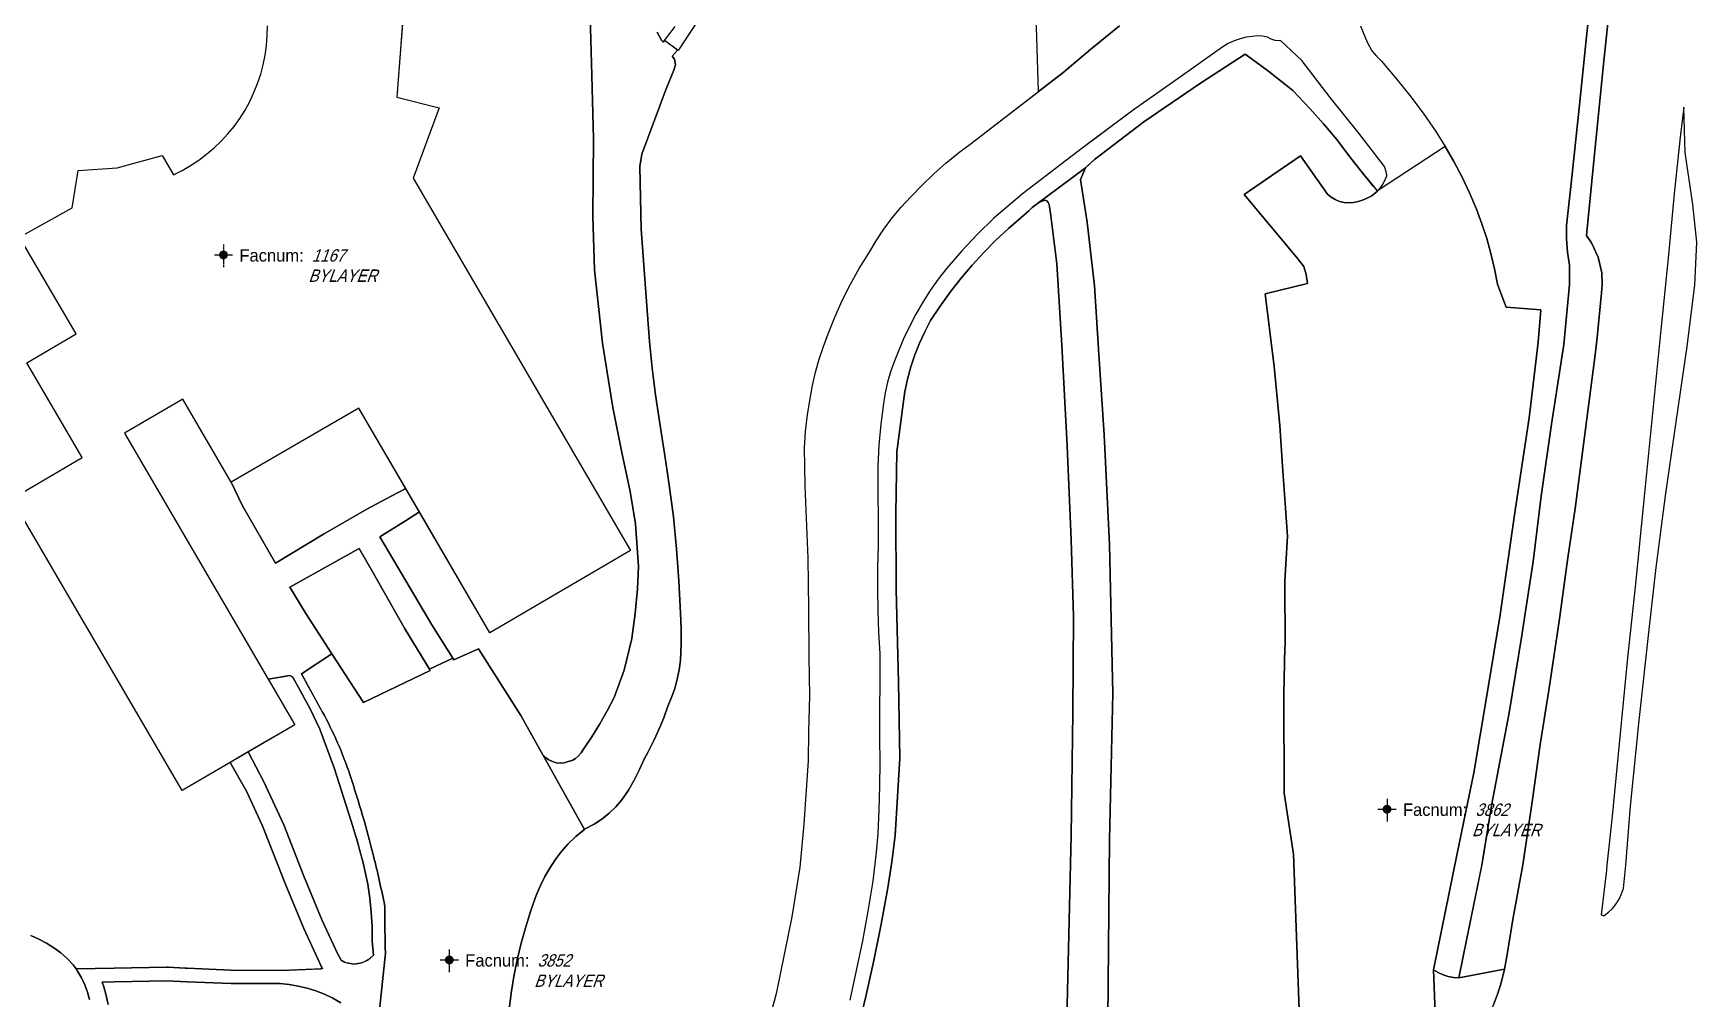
# Model space of a CAD drawing. Header units: inches. Extents: x 1273557 to 1282364, y 239587 to 246310.
# Drawn here: x 1278210 to 1278776, y 243956 to 244284 of the extents above; entities that cross this region are included whole.
import ezdxf
from ezdxf.enums import TextEntityAlignment as Align

# ---------------------------------------------------------------- set-up
doc = ezdxf.new("R2010")
doc.units = ezdxf.units.IN
doc.header["$MEASUREMENT"] = 0
doc.linetypes.add('DASHED2', pattern=[0.375, 0.25, -0.125])
doc.layers.add('BLDG-DATA', color=159, linetype='DASHED2', lineweight=30)
for name, color, linetype in [('BLDG-UW', 231, 'Continuous'), ('GRASS', 3, 'Continuous'), ('PATH', 253, 'Continuous'), ('PRKG-DATA', 255, 'Continuous'), ('PRKG-UW', 6, 'Continuous'), ('STREET-NONUW', 4, 'Continuous'), ('STREET-NONUW-ISLAND', 139, 'Continuous'), ('STREET-UW', 50, 'Continuous')]:
    doc.layers.add(name, color=color, linetype=linetype)
doc.styles.add('SS_LITE', font='FRABK.TTF', dxfattribs={"height": 16})

# ---------------------------------------------------------------- blocks, each defined once
blk = doc.blocks.new('*U1')
for p, q in [((-3.08, 0), (3.08, 0)), ((0, 3.55), (0, -4.2))]:
    blk.add_line(p, q)
at = {"const_width": 1.5}
blk.add_lwpolyline([(-0.75, 0, 1), (0.75, 0, 1)], format="xyb", close=True, dxfattribs=at)
at = {"layer": 'BLDG-DATA', "color": 1, "style": 'SS_LITE'}
blk.add_text('Facnum:', height=4.2, dxfattribs=at).set_placement((27.26, -2.25), align=Align.RIGHT)
at = {"layer": 'BLDG-DATA', "color": 7, "style": 'SS_LITE', "oblique": 20, "width": 0.9, "flags": 8}
for tag, p in [('FACNUM', (29.98, -2.25)), ('OBJECT', (28.84, -9.16))]:
    blk.add_attdef(tag, p, '', height=4.2, dxfattribs=at)
blk = doc.blocks.new('*U8')
for p, q in [((-3.08, 0), (3.08, 0)), ((0, 3.55), (0, -4.2))]:
    blk.add_line(p, q)
at = {"const_width": 1.5}
blk.add_lwpolyline([(-0.75, 0, 1), (0.75, 0, 1)], format="xyb", close=True, dxfattribs=at)
at = {"layer": 'PRKG-DATA', "color": 1, "style": 'SS_LITE'}
blk.add_text('Facnum:', height=4.2, dxfattribs=at).set_placement((27.26, -2.25), align=Align.RIGHT)
at = {"layer": 'PRKG-DATA', "color": 7, "style": 'SS_LITE', "oblique": 20, "width": 0.9, "flags": 8}
for tag, p in [('FACNUM', (29.98, -2.25)), ('OBJECT', (28.84, -9.16))]:
    blk.add_attdef(tag, p, '', height=4.2, dxfattribs=at)

msp = doc.modelspace()

# ---------------------------------------------------------------- linework, layer by layer
at = {"layer": 'BLDG-UW'}
msp.add_lwpolyline([(1278336.53, 244299.15), (1278333.67, 244262.26), (1278348.13, 244258.72), (1278339.28, 244234.72), (1278413.19, 244108.14), (1278365.36, 244080.21), (1278320.78, 244156.59), (1278277.34, 244131.43), (1278260.99, 244159.65), (1278241.15, 244148.04), (1278299, 244048.97), (1278260.77, 244026.65), (1278202.87, 244125.79), (1278226.76, 244139.75), (1278207.91, 244172.02), (1278224.69, 244181.83), (1278205.47, 244214.75), (1278223.32, 244224.68), (1278225.33, 244237.35), (1278238.59, 244238.23), (1278253.96, 244242.43), (1278257.73, 244235.93), (1278260.68, 244237.39), (1278263.57, 244239.04), (1278266.36, 244240.87), (1278269.03, 244242.88), (1278271.58, 244245.03), (1278273.98, 244247.34), (1278276.25, 244249.79), (1278278.36, 244252.37), (1278280.31, 244255.07), (1278282.1, 244257.89), (1278283.7, 244260.81), (1278285.13, 244263.83), (1278286.37, 244266.92), (1278287.42, 244270.09), (1278288.28, 244273.31), (1278288.94, 244276.58), (1278289.4, 244279.9), (1278289.66, 244283.22), (1278289.72, 244286.56)], dxfattribs=at)
at = {"layer": 'GRASS'}
for points in [[(1278454.57, 243927.48), (1278462.89, 243958.01), (1278468.15, 243983.61), (1278470.83, 244000.52), (1278472.22, 244015.18), (1278473.64, 244036.72), (1278473.82, 244046.7), (1278474.08, 244058.73), (1278473.91, 244072.13), (1278473.83, 244088.36), (1278473.54, 244105.62), (1278472.51, 244130.04), (1278472.27, 244143.04), (1278472.63, 244148.65), (1278473.29, 244154.25), (1278474.24, 244159.82), (1278475.06, 244164.32), (1278476.08, 244168.77), (1278477.3, 244173.18), (1278478.71, 244177.52), (1278480.32, 244181.79), (1278482.59, 244187.53), (1278485.12, 244193.17), (1278487.91, 244198.67), (1278490.94, 244204.05), (1278494.22, 244209.28), (1278496.63, 244213.41), (1278499.27, 244217.39), (1278502.13, 244221.23), (1278505.21, 244224.89), (1278508.48, 244228.38), (1278512.26, 244232.4), (1278516.22, 244236.24), (1278520.35, 244239.91), (1278524.63, 244243.4), (1278529.06, 244246.69), (1278551.84, 244264.24), (1278550.65, 244304.58)], [(1278661.37, 244286.59), (1278662.42, 244283.66), (1278663.67, 244280.82), (1278665.16, 244278.06), (1278666.71, 244276.25), (1278668.43, 244274.55), (1278673.34, 244268.78), (1278678.06, 244262.86), (1278682.6, 244256.8), (1278686.94, 244250.61), (1278690.12, 244245.57), (1278693.09, 244240.4), (1278695.85, 244235.12), (1278698.41, 244229.73), (1278700.74, 244224.25), (1278702.59, 244219.28), (1278704.23, 244214.23), (1278705.67, 244209.12), (1278706.89, 244203.94), (1278707.9, 244198.72), (1278710.06, 244193), (1278710.81, 244190.95), (1278722.63, 244189.98), (1278721.68, 244179.01), (1278718.71, 244153.32), (1278713.71, 244120.33), (1278708.78, 244086.31), (1278704.45, 244060.21), (1278699.84, 244032.58), (1278694.21, 244005.13), (1278686.15, 243965.66), (1278687.72, 243964.72), (1278689.38, 243963.97), (1278691.12, 243963.4), (1278692.91, 243963.04), (1278694.72, 243962.88), (1278696.26, 243970.17), (1278702.54, 244001.08), (1278702.94, 244003.33), (1278706.02, 244022.1), (1278711.9, 244053.03), (1278716.2, 244079.26), (1278716.9, 244083.79), (1278720.08, 244104.49), (1278722.72, 244126.7), (1278726.25, 244151.12), (1278730.42, 244178.16), (1278732.43, 244198.62), (1278732.43, 244205.15), (1278731.75, 244209.64), (1278731.41, 244214.17), (1278731.41, 244218.71), (1278732.89, 244232.97), (1278735.63, 244258.61), (1278737.93, 244280.69), (1278740, 244300)], [(1278336.45, 244298.06), (1278333.67, 244262.26), (1278348.13, 244258.72), (1278339.28, 244234.72), (1278413.19, 244108.14), (1278365.36, 244080.2), (1278341.38, 244121.3), (1278336.62, 244118.31), (1278327.9, 244112.84), (1278345.63, 244082.91), (1278352.72, 244071.57), (1278353.05, 244071.05), (1278361.49, 244074.78), (1278375.82, 244052.11), (1278383.29, 244038.75), (1278384.24, 244037.78), (1278385.36, 244036.99), (1278386.59, 244036.41), (1278387.91, 244036.05), (1278389.27, 244035.93), (1278390.62, 244036.05), (1278391.94, 244036.41), (1278393.29, 244036.76), (1278394.47, 244037.48), (1278395.52, 244038.38), (1278396.42, 244039.43), (1278397.14, 244040.61), (1278400, 244044.86), (1278402.7, 244049.22), (1278405.22, 244053.68), (1278407.59, 244058.26), (1278411.02, 244067.55), (1278413.64, 244078.29), (1278414.77, 244086.81), (1278415.54, 244095.18), (1278415.83, 244102.8), (1278414.85, 244117.27), (1278413, 244128.26), (1278410.19, 244141.5), (1278407.12, 244156.76), (1278403.63, 244178.67), (1278400.93, 244203.65), (1278400.33, 244221.82), (1278400.59, 244248.17), (1278399.95, 244269.63), (1278399.25, 244298.15)], [(1278436.6, 244289.13), (1278429.34, 244278.12), (1278429.18, 244278.23), (1278427.35, 244276.27), (1278428.14, 244275.19), (1278428.5, 244273.32), (1278427.9, 244271.51), (1278425.31, 244265.1), (1278416.95, 244242.97), (1278416.35, 244238.75), (1278416.77, 244217.43), (1278418.94, 244188.34), (1278419.64, 244179.25), (1278420.55, 244170.17), (1278421.67, 244161.12), (1278422.99, 244152.1), (1278425.43, 244136.77), (1278426.55, 244128.86), (1278427.79, 244119.68), (1278428.83, 244108.79), (1278429.6, 244097.86), (1278430.1, 244086.9), (1278430.42, 244081.57), (1278430.43, 244076.23), (1278430.13, 244070.9), (1278429.71, 244067.65), (1278429.06, 244064.44), (1278428.2, 244061.29), (1278427.11, 244058.21), (1278425.86, 244055.31), (1278424.47, 244051.35), (1278422.92, 244047.56), (1278421.19, 244043.86), (1278419.12, 244039.71), (1278417.78, 244037.28), (1278416.25, 244033.7), (1278414.45, 244030.15), (1278412.45, 244026.71), (1278410.23, 244023.4), (1278408.15, 244021.03), (1278405.87, 244018.86), (1278403.41, 244016.9), (1278400.79, 244015.16), (1278397.76, 244013.52), (1278394.56, 244010.97), (1278391.8, 244008.38), (1278389.61, 244005.78), (1278387.59, 244003.07), (1278385.73, 244000.25), (1278384.05, 243997.32), (1278382.54, 243994.3), (1278381.22, 243991.2), (1278379.26, 243985.75), (1278377.51, 243980.24), (1278375.97, 243974.67), (1278374.65, 243969.04), (1278373.53, 243963.37), (1278372.63, 243957.66), (1278369.64, 243933.81)], [(1278209.32, 243977.28), (1278212.02, 243976.11), (1278214.61, 243974.74), (1278217.09, 243973.16), (1278219.44, 243971.4), (1278221.64, 243969.45), (1278223.68, 243967.34), (1278224.65, 243965.92), (1278237.66, 243966.23), (1278255.37, 243966.51), (1278256.02, 243966.54), (1278261.78, 243966.24), (1278262.43, 243966.21), (1278277.26, 243965.51), (1278294.36, 243965.36), (1278307.74, 243965.92), (1278308.21, 243966.36), (1278307.46, 243968.08), (1278302.1, 243979.73), (1278295.73, 243994.96), (1278288.89, 244012.5), (1278287.98, 244014.76), (1278282.57, 244026.32), (1278277.06, 244036.16), (1278260.77, 244026.65), (1278260.77, 244026.65), (1278202.87, 244125.79), (1278226.76, 244139.75), (1278207.91, 244172.02), (1278224.69, 244181.83), (1278205.47, 244214.75), (1278223.32, 244224.68), (1278225.33, 244237.35), (1278238.59, 244238.23), (1278253.96, 244242.43), (1278257.73, 244235.93), (1278260.68, 244237.39), (1278263.57, 244239.04), (1278266.36, 244240.87), (1278269.03, 244242.88), (1278271.58, 244245.03), (1278273.98, 244247.34), (1278276.25, 244249.79), (1278278.36, 244252.37), (1278280.31, 244255.07), (1278282.1, 244257.89), (1278283.7, 244260.81), (1278285.13, 244263.83), (1278286.37, 244266.92), (1278287.42, 244270.09), (1278288.28, 244273.31), (1278288.94, 244276.58), (1278289.4, 244279.9), (1278289.66, 244283.22), (1278289.72, 244286.56)], [(1278422.21, 244284.37), (1278423.85, 244281.47), (1278424.28, 244280.95), (1278424.72, 244281.52), (1278428.3, 244286.27)], [(1278641.01, 243936.36), (1278638.54, 244004.92), (1278635.33, 244025.73), (1278635.23, 244059.28), (1278635.64, 244075.37), (1278635.66, 244075.56), (1278635.56, 244097.77), (1278636.47, 244113.03), (1278634.76, 244136.84), (1278633.87, 244150.66), (1278631.96, 244170.69), (1278628.96, 244195.41), (1278643.29, 244198.92), (1278642.9, 244201.99), (1278642.03, 244204.77), (1278639.61, 244207.94), (1278621.82, 244229.24), (1278640.93, 244242.32), (1278650.13, 244229.37), (1278651.37, 244228.32), (1278652.74, 244227.49), (1278654.22, 244226.87), (1278655.78, 244226.49), (1278657.37, 244226.34), (1278658.97, 244226.43), (1278660.53, 244226.77), (1278662.02, 244227.33), (1278663.64, 244227.95), (1278665.15, 244228.79), (1278666.53, 244229.84), (1278667.07, 244230.37), (1278666.67, 244230.86), (1278665.66, 244232.09), (1278661.4, 244237.28), (1278657.28, 244242.54), (1278653.29, 244247.87), (1278648.77, 244253.24), (1278644.11, 244258.49), (1278638.35, 244264.61), (1278630.2, 244271.05), (1278625.45, 244274.53), (1278622.12, 244276.92), (1278606.9, 244267.05), (1278587.62, 244253.87), (1278570.86, 244241.15), (1278567.79, 244238.31), (1278566.09, 244234.32), (1278568.42, 244219.82), (1278570.91, 244198.17), (1278572.31, 244174.91), (1278574.21, 244147.46), (1278576.02, 244110.28), (1278576.93, 244069.43), (1278577.15, 244059.73), (1278576, 244009.87), (1278575.38, 243948.89)], [(1278561.54, 243948.76), (1278562.96, 244011.3), (1278563.57, 244052.96), (1278563.75, 244085.8), (1278562.92, 244111.76), (1278561.61, 244143.8), (1278559.77, 244178.01), (1278558.14, 244205.59), (1278556.03, 244221.98), (1278555.47, 244225.84), (1278555.17, 244226.5), (1278554.65, 244227), (1278553.97, 244227.25), (1278552.45, 244226.66), (1278551.03, 244225.85), (1278549.74, 244224.84), (1278548.61, 244223.65), (1278541.63, 244217.69), (1278537.36, 244213.67), (1278533.24, 244209.48), (1278529.29, 244205.14), (1278525.5, 244200.65), (1278521.88, 244196.02), (1278518.45, 244191.25), (1278515.19, 244186.36), (1278513.18, 244182.56), (1278511.39, 244178.66), (1278509.81, 244174.67), (1278508.46, 244170.59), (1278507.35, 244166.45), (1278506.46, 244162.25), (1278505.81, 244158.01), (1278503.7, 244141.76), (1278503.33, 244120.74), (1278503.42, 244094.94), (1278504.31, 244063.42), (1278504.66, 244037.54), (1278503.12, 244011.28), (1278502.02, 244002.34), (1278500.65, 243993.55), (1278498.38, 243981.16), (1278495.89, 243968.82), (1278493.17, 243956.52), (1278490.23, 243944.29)], [(1278314.65, 243954.46), (1278311.93, 243955.99), (1278309.11, 243957.32), (1278306.2, 243958.46), (1278303.23, 243959.4), (1278300.19, 243960.13), (1278297.12, 243960.64), (1278294.02, 243960.95), (1278290.9, 243961.04), (1278277.44, 243960.95), (1278262.42, 243961.6), (1278255.54, 243961.92), (1278237.73, 243961.6), (1278233.49, 243961.48), (1278234.07, 243959.91), (1278234.94, 243956.93), (1278235.57, 243953.89)]]:
    msp.add_lwpolyline(points, dxfattribs=at)
for points in [[(1278772.31, 244176.7), (1278775.03, 244198.38), (1278775.63, 244213), (1278774.3, 244225.81), (1278771.65, 244243.44), (1278771.19, 244258.84), (1278769.99, 244248.66), (1278767.98, 244229.48), (1278765.94, 244207.56), (1278763.42, 244183.21), (1278760.56, 244154.9), (1278757.69, 244125.44), (1278754.82, 244096.9), (1278752.14, 244071.64), (1278749.27, 244042.49), (1278746.91, 244017.9), (1278745.07, 244001.16), (1278744.9, 243999.54), (1278743.11, 243984.3), (1278744.08, 243984), (1278745.62, 243985.18), (1278747.01, 243986.53), (1278748.23, 243988.04), (1278749.26, 243989.69), (1278750.09, 243991.44), (1278750.71, 243993.28), (1278751.5, 244001.24), (1278753.15, 244021.24), (1278756.01, 244050.39), (1278759.35, 244080.3), (1278761.85, 244102.37), (1278765.05, 244126.72), (1278768.64, 244151.9)], [(1278320.78, 244156.59), (1278277.34, 244131.43), (1278281.21, 244123.4), (1278292.43, 244103.91), (1278308.81, 244113.71), (1278323.48, 244122.29), (1278331.75, 244126.65), (1278336.73, 244129.27)], [(1278336.36, 244081.78), (1278325.67, 244100.58), (1278320.86, 244108.86), (1278297.34, 244095.75), (1278302.74, 244086.79), (1278311.62, 244073.11), (1278322.37, 244056.55), (1278345.09, 244067.43), (1278344.83, 244067.86)], [(1278312.36, 244034.31), (1278307.51, 244047.48), (1278304.19, 244054.39), (1278298.39, 244065.09), (1278297.54, 244065.55), (1278296.57, 244065.56), (1278293.39, 244065.01), (1278289.97, 244064.42), (1278299, 244048.96), (1278283.14, 244039.71), (1278288.5, 244029.53), (1278295.25, 244014.92), (1278302.04, 243997.51), (1278308.33, 243982.46), (1278313.64, 243970.93), (1278314.74, 243968.88), (1278315.94, 243968.29), (1278317.22, 243967.9), (1278318.55, 243967.7), (1278319.89, 243967.7), (1278321.22, 243967.91), (1278322.5, 243968.31), (1278323.71, 243968.91), (1278324.81, 243969.67), (1278325.79, 243970.6), (1278325.33, 243975.53), (1278325.29, 243980.37), (1278325.04, 243985.21), (1278324.58, 243990.02), (1278323.9, 243994.81), (1278322.23, 244001.99), (1278320.33, 244009.1), (1278318.19, 244016.17)]]:
    msp.add_lwpolyline(points, close=True, dxfattribs=at)
at = {"layer": 'PATH'}
for points in [[(1278579.37, 244286.51), (1278569.69, 244278.6), (1278560.08, 244270.59), (1278551.84, 244264.24), (1278550.65, 244304.58)], [(1278740, 244300), (1278737.93, 244280.69), (1278735.63, 244258.61), (1278732.89, 244232.97), (1278731.41, 244218.71), (1278731.41, 244214.17), (1278731.75, 244209.64), (1278732.43, 244205.15), (1278732.43, 244198.62), (1278730.42, 244178.16), (1278726.25, 244151.12), (1278722.72, 244126.7), (1278720.08, 244104.49), (1278716.9, 244083.79), (1278716.2, 244079.26), (1278711.9, 244053.03), (1278706.02, 244022.1), (1278702.7, 244001.87), (1278696.26, 243970.17), (1278694.72, 243962.88), (1278710.31, 243965.88), (1278711.1, 243970.16), (1278713.08, 243982.74), (1278716.54, 244001.31), (1278719.64, 244022.71), (1278722.41, 244042.18), (1278725.41, 244061.34), (1278728.92, 244085), (1278731.78, 244105.69), (1278734.3, 244122.47), (1278741.05, 244174.74), (1278741.8, 244180.59), (1278743.3, 244195.81), (1278743.47, 244198.52), (1278743.32, 244202.56), (1278742.07, 244207.9), (1278739.86, 244212.76), (1278738.16, 244215.25), (1278740.56, 244239.49), (1278743.95, 244273.54), (1278746.33, 244296.07)], [(1278436.73, 244289.33), (1278429.34, 244278.12), (1278424.72, 244281.52), (1278428.3, 244286.27)], [(1278490.23, 243944.29), (1278493.17, 243956.52), (1278495.89, 243968.82), (1278498.38, 243981.16), (1278500.65, 243993.55), (1278502.02, 244002.34), (1278503.12, 244011.28), (1278503.13, 244011.41), (1278504.66, 244037.54), (1278504.31, 244063.42), (1278503.42, 244094.94), (1278503.33, 244120.74), (1278503.7, 244141.76), (1278505.81, 244158.01), (1278506.46, 244162.25), (1278507.35, 244166.45), (1278508.46, 244170.59), (1278509.81, 244174.67), (1278511.39, 244178.66), (1278513.18, 244182.56), (1278515.19, 244186.36), (1278518.45, 244191.25), (1278521.88, 244196.02), (1278525.5, 244200.65), (1278529.29, 244205.14), (1278533.24, 244209.48), (1278537.36, 244213.67), (1278541.63, 244217.69), (1278548.61, 244223.65), (1278549.74, 244224.84), (1278551.03, 244225.85), (1278567.79, 244238.31), (1278568.53, 244239), (1278570.86, 244241.15), (1278587.62, 244253.87), (1278606.9, 244267.05), (1278622.12, 244276.92), (1278625.45, 244274.53), (1278630.2, 244271.05), (1278638.35, 244264.61), (1278644.11, 244258.49), (1278648.77, 244253.24), (1278653.29, 244247.87), (1278657.28, 244242.54), (1278661.4, 244237.28), (1278666.67, 244230.86), (1278667.07, 244230.37), (1278667.14, 244230.45), (1278667.76, 244231.06), (1278668.8, 244232.45), (1278669.65, 244233.96), (1278670.27, 244235.58), (1278670.05, 244236.9), (1278669.47, 244238.78), (1278660.81, 244250.1), (1278651.05, 244262.2), (1278641.38, 244274.81), (1278634.08, 244281.55), (1278633.69, 244281.49), (1278632.3, 244281.59), (1278630.96, 244281.99), (1278629.74, 244282.67), (1278628.03, 244283.02), (1278626.3, 244283.11), (1278624.57, 244282.95), (1278622.45, 244282.67), (1278620.36, 244282.17), (1278618.34, 244281.45), (1278616.39, 244280.52), (1278614.56, 244279.39), (1278600.52, 244269.4), (1278584.5, 244258.2), (1278571.22, 244248.33), (1278565.17, 244243.84), (1278546.44, 244229.4), (1278536.69, 244221.11), (1278531.14, 244215.68), (1278525.8, 244210.04), (1278520.69, 244204.2), (1278517.8, 244200.47), (1278515.08, 244196.61), (1278512.54, 244192.64), (1278510.17, 244188.55), (1278507.99, 244184.37), (1278505.99, 244180.09), (1278504.19, 244175.73), (1278502.76, 244172.35), (1278501.54, 244168.89), (1278500.53, 244165.37), (1278499.73, 244161.8), (1278499.15, 244158.18), (1278498.22, 244151.12), (1278497.59, 244144.01), (1278497.27, 244136.87), (1278497.32, 244109.91), (1278497.13, 244102.51), (1278497.1, 244095.11), (1278497.23, 244087.73), (1278497.51, 244080.37), (1278497.96, 244073.04), (1278497.83, 244044.41), (1278497.89, 244036.27), (1278497.81, 244028.14), (1278497.58, 244020.03), (1278497.21, 244011.94), (1278496.65, 244005.68), (1278495.48, 243995.78), (1278493.82, 243985.6), (1278491.97, 243975.45), (1278489.92, 243965.35), (1278487.69, 243955.29)], [(1278575.38, 243948.89), (1278576, 244009.87), (1278577.15, 244059.73), (1278576.93, 244069.43), (1278576.02, 244110.28), (1278574.21, 244147.46), (1278572.31, 244174.91), (1278570.91, 244198.17), (1278568.42, 244219.82), (1278566.09, 244234.32), (1278567.79, 244238.31), (1278551.03, 244225.85), (1278552.45, 244226.66), (1278553.97, 244227.25), (1278554.65, 244227), (1278555.17, 244226.5), (1278555.47, 244225.84), (1278556.03, 244221.98), (1278558.14, 244205.59), (1278559.77, 244178.01), (1278561.61, 244143.8), (1278562.92, 244111.76), (1278563.75, 244085.8), (1278563.66, 244069.38), (1278563.57, 244052.96), (1278562.96, 244011.3), (1278561.54, 243948.76)], [(1278235.57, 243953.89), (1278234.94, 243956.93), (1278234.07, 243959.91), (1278233.49, 243961.48), (1278237.73, 243961.6), (1278255.54, 243961.92), (1278262.42, 243961.6), (1278277.44, 243960.95), (1278290.9, 243961.04), (1278292.81, 243960.98), (1278294.02, 243960.95), (1278297.12, 243960.64), (1278300.19, 243960.13), (1278303.23, 243959.4), (1278306.2, 243958.46), (1278309.11, 243957.32), (1278311.93, 243955.99), (1278314.65, 243954.46)]]:
    msp.add_lwpolyline(points, dxfattribs=at)
msp.add_lwpolyline([(1278327.42, 243947.72), (1278329.82, 243971.26, -0.010623), (1278329.68, 243986.91, 0.012438), (1278325.79, 244004.38, 0.019799), (1278317.83, 244031.73, 0.044476), (1278308.37, 244053.4), (1278301.34, 244066.26), (1278311.62, 244073.11), (1278302.74, 244086.79), (1278297.34, 244095.75), (1278320.86, 244108.86), (1278325.67, 244100.58), (1278336.36, 244081.78), (1278344.83, 244067.86), (1278352.72, 244071.57), (1278345.63, 244082.91), (1278327.9, 244112.84), (1278336.62, 244118.31), (1278341.38, 244121.3), (1278336.73, 244129.27), (1278331.75, 244126.65), (1278323.48, 244122.29), (1278308.81, 244113.71), (1278292.43, 244103.91), (1278281.21, 244123.4), (1278277.34, 244131.43), (1278260.99, 244159.65), (1278241.15, 244148.04), (1278289.97, 244064.42), (1278293.39, 244065.01), (1278297.29, 244065.68), (1278298.39, 244065.09), (1278304.19, 244054.39), (1278307.51, 244047.48), (1278312.36, 244034.31), (1278318.19, 244016.17), (1278320.33, 244009.1), (1278321.59, 244004.38), (1278322.23, 244001.99), (1278323.9, 243994.81), (1278324.58, 243990.02), (1278325.04, 243985.21), (1278325.29, 243980.37), (1278325.33, 243975.53), (1278325.79, 243970.6), (1278324.34, 243969.22), (1278321.91, 243968.02), (1278319.24, 243967.6), (1278316.52, 243968.01), (1278314.74, 243968.88), (1278313.64, 243970.93), (1278308.33, 243982.46), (1278302.04, 243997.51), (1278295.25, 244014.92), (1278288.5, 244029.53), (1278283.14, 244039.71), (1278277.06, 244036.16), (1278282.57, 244026.32), (1278287.98, 244014.76), (1278288.89, 244012.5), (1278295.73, 243994.96), (1278302.1, 243979.73), (1278307.46, 243968.08), (1278308.39, 243965.95), (1278294.36, 243965.36), (1278292.81, 243965.37), (1278277.26, 243965.51), (1278262.43, 243966.21), (1278261.78, 243966.24), (1278256.02, 243966.54), (1278255.37, 243966.51), (1278237.66, 243966.23), (1278224.65, 243965.92), (1278225.16, 243965.18), (1278226.47, 243962.89), (1278227.59, 243960.51), (1278228.52, 243958.05), (1278229.26, 243955.52)], format="xyb", dxfattribs=at)
at = {"layer": 'PRKG-UW'}
msp.add_lwpolyline([(1278686.68, 243951.06), (1278686.15, 243965.66), (1278694.21, 244005.13), (1278699.84, 244032.58), (1278704.45, 244060.21), (1278708.78, 244086.31), (1278713.71, 244120.33), (1278718.71, 244153.32), (1278721.68, 244179.01), (1278722.63, 244189.98), (1278710.81, 244190.95), (1278710.06, 244193), (1278707.9, 244198.72), (1278706.89, 244203.94), (1278705.67, 244209.12), (1278704.23, 244214.23), (1278702.59, 244219.28), (1278700.74, 244224.25), (1278698.41, 244229.73), (1278695.85, 244235.12), (1278693.09, 244240.4), (1278690.12, 244245.57), (1278667.14, 244230.45), (1278666.53, 244229.84), (1278665.15, 244228.79), (1278663.64, 244227.95), (1278662.02, 244227.33), (1278660.53, 244226.77), (1278658.97, 244226.43), (1278657.37, 244226.34), (1278655.78, 244226.49), (1278654.22, 244226.87), (1278652.74, 244227.49), (1278651.37, 244228.32), (1278650.13, 244229.37), (1278640.93, 244242.32), (1278621.82, 244229.24), (1278639.61, 244207.94), (1278642.03, 244204.77), (1278642.9, 244201.99), (1278643.29, 244198.92), (1278628.96, 244195.41), (1278631.96, 244170.69), (1278633.87, 244150.66), (1278634.76, 244136.84), (1278636.47, 244113.03), (1278635.56, 244097.77), (1278635.66, 244075.56), (1278635.64, 244075.37), (1278635.23, 244059.28), (1278635.33, 244025.73), (1278638.54, 244004.92), (1278641.01, 243936.36)], dxfattribs=at)
msp.add_lwpolyline([(1278369.64, 243933.81), (1278372.63, 243957.66), (1278373.53, 243963.37), (1278374.65, 243969.04), (1278375.97, 243974.67), (1278377.51, 243980.24), (1278379.26, 243985.75), (1278381.22, 243991.2), (1278382.54, 243994.3), (1278384.05, 243997.32), (1278385.73, 244000.25), (1278387.59, 244003.07), (1278389.61, 244005.78), (1278391.8, 244008.38), (1278394.56, 244010.97), (1278397.51, 244013.32), (1278383.29, 244038.75), (1278375.82, 244052.11), (1278361.49, 244074.78), (1278353.05, 244071.05), (1278352.72, 244071.57), (1278344.83, 244067.86), (1278345.09, 244067.43), (1278322.37, 244056.55), (1278311.62, 244073.11), (1278301.34, 244066.26), (1278308.37, 244053.39, -0.044476), (1278317.83, 244031.73, -0.019799), (1278325.79, 244004.38, -0.012438), (1278329.68, 243986.91, 0.010623), (1278329.82, 243971.26), (1278327.42, 243947.72)], format="xyb", dxfattribs=at)
at = {"layer": 'STREET-NONUW'}
msp.add_lwpolyline([(1278746.33, 244296.07), (1278743.95, 244273.54), (1278740.56, 244239.49), (1278738.16, 244215.25), (1278739.86, 244212.76), (1278742.07, 244207.9), (1278743.32, 244202.56), (1278743.47, 244198.52), (1278743.3, 244195.81), (1278741.8, 244180.59), (1278741.05, 244174.74), (1278734.3, 244122.47), (1278731.78, 244105.69), (1278728.92, 244085), (1278725.41, 244061.34), (1278722.41, 244042.18), (1278719.64, 244022.71), (1278716.54, 244001.31), (1278713.08, 243982.74), (1278711.1, 243970.16), (1278710.31, 243965.88), (1278709.02, 243960.72), (1278707.86, 243957.31), (1278706.52, 243953.72)], dxfattribs=at)
at = {"layer": 'STREET-NONUW-ISLAND'}
msp.add_lwpolyline([(1278772.31, 244176.7), (1278775.03, 244198.38), (1278775.63, 244213), (1278774.3, 244225.81), (1278771.65, 244243.44), (1278771.19, 244258.84), (1278769.99, 244248.66), (1278767.98, 244229.48), (1278765.94, 244207.56), (1278763.42, 244183.21), (1278760.56, 244154.9), (1278757.69, 244125.44), (1278754.82, 244096.9), (1278752.14, 244071.64), (1278749.27, 244042.49), (1278746.91, 244017.9), (1278745.07, 244001.16), (1278744.9, 243999.54), (1278743.11, 243984.3), (1278744.08, 243984), (1278745.62, 243985.18), (1278747.01, 243986.53), (1278748.23, 243988.04), (1278749.26, 243989.69), (1278750.09, 243991.44), (1278750.71, 243993.28), (1278751.5, 244001.24), (1278753.15, 244021.24), (1278756.01, 244050.39), (1278759.35, 244080.3), (1278761.85, 244102.37), (1278765.05, 244126.72), (1278768.64, 244151.9)], close=True, dxfattribs=at)
at = {"layer": 'STREET-UW'}
for points in [[(1278399.25, 244298.15), (1278399.95, 244269.63), (1278400.59, 244248.17), (1278400.33, 244221.82), (1278400.93, 244203.65), (1278403.63, 244178.67), (1278407.12, 244156.76), (1278410.19, 244141.5), (1278413, 244128.26), (1278414.85, 244117.27), (1278415.83, 244102.8), (1278415.54, 244095.18), (1278414.77, 244086.81), (1278413.64, 244078.29), (1278411.02, 244067.55), (1278407.59, 244058.26), (1278405.22, 244053.68), (1278402.7, 244049.22), (1278400, 244044.86), (1278397.14, 244040.61), (1278396.42, 244039.43), (1278395.52, 244038.38), (1278394.47, 244037.48), (1278393.29, 244036.76), (1278391.94, 244036.41), (1278390.62, 244036.05), (1278389.27, 244035.93), (1278387.91, 244036.05), (1278386.59, 244036.41), (1278385.36, 244036.99), (1278384.24, 244037.78), (1278383.29, 244038.75), (1278397.51, 244013.32), (1278397.76, 244013.52), (1278400.79, 244015.16), (1278403.41, 244016.9), (1278405.87, 244018.86), (1278408.15, 244021.03), (1278410.23, 244023.4), (1278412.45, 244026.71), (1278414.45, 244030.15), (1278416.25, 244033.7), (1278417.78, 244037.28), (1278419.12, 244039.71), (1278421.19, 244043.86), (1278422.92, 244047.56), (1278424.47, 244051.35), (1278425.86, 244055.31), (1278427.11, 244058.21), (1278428.2, 244061.29), (1278429.06, 244064.44), (1278429.71, 244067.65), (1278430.13, 244070.9), (1278430.43, 244076.23), (1278430.42, 244081.57), (1278430.1, 244086.9), (1278429.6, 244097.86), (1278428.83, 244108.79), (1278427.79, 244119.68), (1278426.55, 244128.86), (1278425.43, 244136.77), (1278422.99, 244152.1), (1278421.67, 244161.12), (1278420.55, 244170.17), (1278419.64, 244179.25), (1278418.94, 244188.34), (1278416.77, 244217.43), (1278416.35, 244238.75), (1278416.95, 244242.97), (1278425.31, 244265.1), (1278427.9, 244271.51), (1278428.5, 244273.32), (1278428.14, 244275.19), (1278427.35, 244276.27), (1278429.18, 244278.23), (1278424.72, 244281.52), (1278424.28, 244280.95), (1278423.85, 244281.47), (1278422.21, 244284.37)], [(1278454.57, 243927.48), (1278462.89, 243958.01), (1278468.15, 243983.61), (1278470.83, 244000.52), (1278472.22, 244015.18), (1278473.64, 244036.72), (1278473.82, 244046.7), (1278474.08, 244058.73), (1278473.91, 244072.13), (1278473.83, 244088.36), (1278473.54, 244105.62), (1278472.51, 244130.04), (1278472.27, 244143.04), (1278472.63, 244148.65), (1278473.29, 244154.25), (1278474.24, 244159.82), (1278475.06, 244164.32), (1278476.08, 244168.77), (1278477.3, 244173.18), (1278478.71, 244177.52), (1278480.32, 244181.79), (1278482.59, 244187.53), (1278485.12, 244193.17), (1278487.91, 244198.67), (1278490.94, 244204.05), (1278494.22, 244209.28), (1278496.63, 244213.41), (1278499.27, 244217.39), (1278502.13, 244221.23), (1278505.21, 244224.89), (1278508.48, 244228.38), (1278512.26, 244232.4), (1278516.22, 244236.24), (1278520.35, 244239.91), (1278524.63, 244243.4), (1278529.06, 244246.69), (1278560.08, 244270.59), (1278569.69, 244278.6), (1278579.37, 244286.51)], [(1278661.37, 244286.59), (1278662.42, 244283.66), (1278663.67, 244280.82), (1278665.16, 244278.06), (1278666.71, 244276.25), (1278668.43, 244274.55), (1278673.34, 244268.78), (1278678.06, 244262.86), (1278682.6, 244256.8), (1278686.94, 244250.61), (1278690.12, 244245.57), (1278667.14, 244230.45), (1278667.76, 244231.06), (1278668.8, 244232.45), (1278669.65, 244233.96), (1278670.27, 244235.58), (1278670.22, 244235.88), (1278670.05, 244236.9), (1278669.47, 244238.78), (1278660.81, 244250.1), (1278651.05, 244262.2), (1278641.38, 244274.81), (1278634.08, 244281.55), (1278633.69, 244281.49), (1278632.3, 244281.59), (1278630.96, 244281.99), (1278629.74, 244282.67), (1278628.03, 244283.02), (1278626.3, 244283.11), (1278624.57, 244282.95), (1278622.45, 244282.67), (1278620.36, 244282.17), (1278618.34, 244281.45), (1278616.39, 244280.52), (1278614.56, 244279.39), (1278600.52, 244269.4), (1278584.5, 244258.2), (1278565.17, 244243.84), (1278546.44, 244229.4), (1278536.69, 244221.11), (1278531.14, 244215.68), (1278525.8, 244210.04), (1278520.69, 244204.2), (1278517.8, 244200.47), (1278515.08, 244196.61), (1278512.54, 244192.64), (1278510.17, 244188.55), (1278507.99, 244184.37), (1278505.99, 244180.09), (1278504.19, 244175.73), (1278502.76, 244172.35), (1278501.54, 244168.89), (1278500.53, 244165.37), (1278499.73, 244161.8), (1278499.15, 244158.18), (1278498.22, 244151.12), (1278497.59, 244144.01), (1278497.27, 244136.87), (1278497.32, 244109.91), (1278497.13, 244102.51), (1278497.1, 244095.11), (1278497.23, 244087.73), (1278497.51, 244080.37), (1278497.96, 244073.04), (1278497.83, 244044.41), (1278497.89, 244036.27), (1278497.81, 244028.14), (1278497.58, 244020.03), (1278497.21, 244011.94), (1278496.65, 244005.68), (1278495.48, 243995.78), (1278493.82, 243985.6), (1278491.97, 243975.45), (1278489.92, 243965.35), (1278487.69, 243955.29)], [(1278229.26, 243955.52), (1278228.52, 243958.05), (1278227.59, 243960.51), (1278226.47, 243962.89), (1278225.16, 243965.18), (1278224.65, 243965.92), (1278223.68, 243967.34), (1278221.64, 243969.45), (1278219.44, 243971.4), (1278217.09, 243973.16), (1278214.61, 243974.74), (1278212.02, 243976.11), (1278209.32, 243977.28)]]:
    msp.add_lwpolyline(points, dxfattribs=at)
msp.add_lwpolyline([(1278692.91, 243963.04), (1278691.12, 243963.4), (1278689.38, 243963.97), (1278687.72, 243964.72), (1278686.15, 243965.66), (1278686.68, 243951.06), (1278687.55, 243951.5), (1278688.5, 243951.74), (1278689.48, 243951.78), (1278690.44, 243951.61), (1278691.35, 243951.24), (1278692.15, 243950.69), (1278700.8, 243940.77), (1278701.82, 243943.23), (1278702.86, 243945.68), (1278703.86, 243947.7), (1278705.09, 243950.38), (1278706.52, 243953.72), (1278707.86, 243957.31), (1278709.02, 243960.72), (1278710.31, 243965.88), (1278694.72, 243962.88)], close=True, dxfattribs=at)

# ---------------------------------------------------------------- block references
at = {"layer": 'BLDG-DATA'}
ref = msp.add_blockref('*U1', (1278274.78, 244208.66), dxfattribs=at)
ref.add_attrib('FACNUM', '1167', (1278304.76, 244206.41), dxfattribs={"color": 7, "height": 4.2, "style": 'SS_LITE', "oblique": 20, "width": 0.9})
ref.add_attrib('OBJECT', 'BYLAYER', (1278303.62, 244199.51), dxfattribs={"color": 7, "height": 4.2, "style": 'SS_LITE', "oblique": 20, "width": 0.9})
at = {"layer": 'PRKG-DATA'}
ref = msp.add_blockref('*U8', (1278670.34, 244020.23), dxfattribs=at)
ref.add_attrib('FACNUM', '3862', (1278700.33, 244017.98), dxfattribs={"color": 7, "height": 4.2, "style": 'SS_LITE', "oblique": 20, "width": 0.9})
ref.add_attrib('OBJECT', 'BYLAYER', (1278699.18, 244011.07), dxfattribs={"color": 7, "height": 4.2, "style": 'SS_LITE', "oblique": 20, "width": 0.9})
ref = msp.add_blockref('*U8', (1278351.55, 243969), dxfattribs=at)
ref.add_attrib('FACNUM', '3852', (1278381.53, 243966.75), dxfattribs={"color": 7, "height": 4.2, "style": 'SS_LITE', "oblique": 20, "width": 0.9})
ref.add_attrib('OBJECT', 'BYLAYER', (1278380.39, 243959.84), dxfattribs={"color": 7, "height": 4.2, "style": 'SS_LITE', "oblique": 20, "width": 0.9})

doc.saveas('drawing.dxf')
